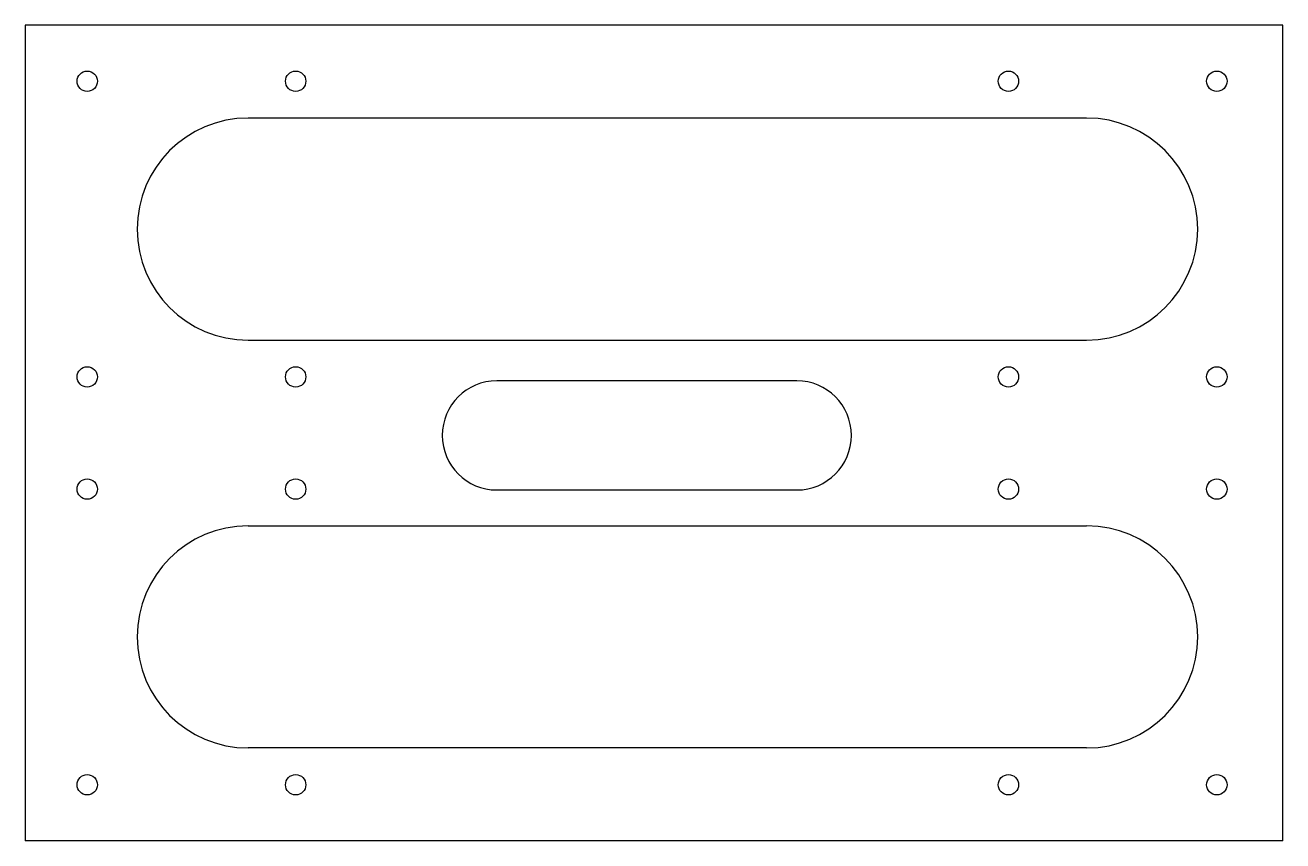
# Model space of a CAD drawing. Header units: millimetres. Extents: x -173 to 12, y -119 to 1.
import ezdxf

# ---------------------------------------------------------------- set-up
doc = ezdxf.new("R2010")
doc.units = ezdxf.units.MM

msp = doc.modelspace()

# ---------------------------------------------------------------- linework, layer by layer
at = {"color": 7, "linetype": 'Continuous', "lineweight": 25}
for p, q in [((12.22, 1.15), (-172.78, 1.15)), ((-172.78, 1.15), (-172.78, -118.85)), ((12.22, -118.85), (12.22, 1.15)), ((-16.64, -12.52), (-139.98, -12.52)), ((-139.98, -45.18), (-16.64, -45.18)), ((-59.28, -51.17), (-103.4, -51.17)), ((-103.4, -67.23), (-59.28, -67.23)), ((-139.98, -72.52), (-16.64, -72.52)), ((-16.64, -105.18), (-139.98, -105.18)), ((12.22, -118.85), (-172.78, -118.85))]:
    msp.add_line(p, q, dxfattribs=at)
for centre in [(-163.65, -7.1), (-132.99, -7.1), (-28.15, -7.1), (2.51, -7.1), (-163.65, -50.6), (-132.99, -50.6), (-28.15, -50.6), (2.51, -50.6), (-163.65, -67.1), (-132.99, -67.1), (-28.15, -67.1), (2.51, -67.1), (-163.65, -110.6), (-132.99, -110.6), (-28.15, -110.6), (2.51, -110.6)]:
    msp.add_circle(centre, 1.5, dxfattribs=at)
for centre, radius, start, end in [((-139.98, -28.85), 16.33, 90, 270), ((-16.64, -28.85), 16.33, 270, 90), ((-103.4, -59.2), 8.03, 90, 270), ((-59.28, -59.2), 8.03, 270, 90), ((-139.98, -88.85), 16.33, 90, 270), ((-16.64, -88.85), 16.33, 270, 90)]:
    msp.add_arc(centre, radius, start, end, dxfattribs=at)

doc.saveas('drawing.dxf')
